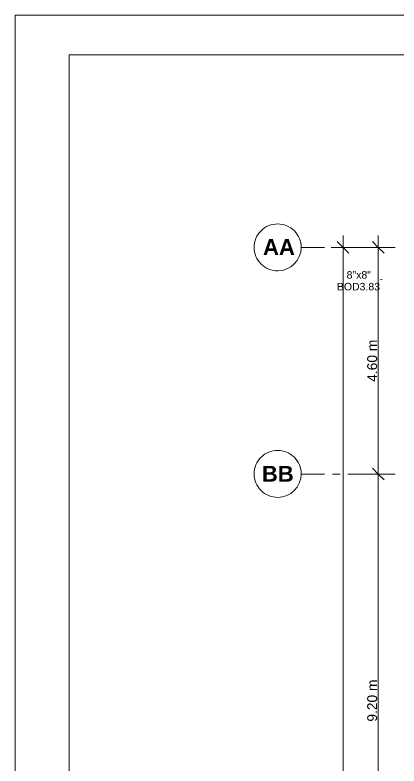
# Model space of a CAD drawing. Header units: metres. Extents: x -2 to 237, y -8 to 52.
# Drawn here: x -2.09 to 5.69, y 36.92 to 52.16 of the extents above; entities that cross this region are included whole.
import ezdxf

# ---------------------------------------------------------------- set-up
doc = ezdxf.new("R2010")
doc.units = ezdxf.units.M
for name, color, linetype, lineweight in [('HVAC - Ductos', 5, 'Continuous', 0), ('PDF3_Text', 7, 'Continuous', 0), ('pie de plano', 7, 'Continuous', 0)]:
    doc.layers.add(name, color=color, linetype=linetype, lineweight=lineweight)
doc.layers.add('PDF3_Geometry', color=7, linetype='Continuous', lineweight=0, true_color=0xaaaaaa)
doc.styles.add('PDF Helvetica', font='')
doc.styles.add('PDF Helvetica Bold', font='')
doc.styles.get('PDF Helvetica').set_extended_font_data('Helvetica')
doc.styles.get('PDF Helvetica Bold').set_extended_font_data('Helvetica', bold=True)

msp = doc.modelspace()

# ---------------------------------------------------------------- linework, layer by layer
at = {"layer": 'HVAC - Ductos', "color": 252, "lineweight": 0, "true_color": 0x939598}
for points in [[(4.441, 47.563), (4.561, 47.443), (4.68, 47.324)], [(4.561, 10.405), (4.561, 47.682)], [(5.156, 47.563), (5.276, 47.443), (5.395, 47.324)], [(5.276, 10.405), (5.276, 15.241), (5.276, 24.444), (5.276, 33.643), (5.276, 42.842), (5.276, 47.682)], [(4.322, 47.443), (4.561, 47.443), (4.799, 47.443)], [(5.037, 47.443), (5.276, 47.443), (5.514, 47.443)], [(5.354, 46.793), (5.317, 46.783)], [(5.037, 42.842), (5.276, 42.842), (5.514, 42.842)], [(5.156, 42.961), (5.276, 42.842), (5.395, 42.723)]]:
    msp.add_lwpolyline(points, dxfattribs=at)
at = {"layer": 'PDF3_Geometry', "lineweight": 0}
for points in [[(3.236, 47.92, 0.418271), (2.759, 47.443, 0.414665), (3.236, 46.967, 0.411075), (3.713, 47.443, 0.41469)], [(3.236, 43.323, 0.418295), (2.759, 42.846, 0.414665), (3.236, 42.37, 0.411075), (3.713, 42.846, 0.414714)]]:
    msp.add_lwpolyline(points, format="xyb", close=True, dxfattribs=at)
for points in [[(4.185, 47.443), (3.713, 47.443)], [(4.185, 42.842), (3.713, 42.842)]]:
    msp.add_lwpolyline(points, dxfattribs=at)
at = {"layer": 'PDF3_Geometry', "color": 252, "lineweight": 0, "true_color": 0x939598}
for points in [[(4.506, 47.443), (4.345, 47.443)], [(5.299, 47.443), (4.661, 47.443)], [(5.615, 47.443), (5.459, 47.443)], [(4.506, 42.842), (4.345, 42.842)], [(5.299, 42.842), (4.661, 42.842)], [(5.615, 42.842), (5.459, 42.842)]]:
    msp.add_lwpolyline(points, dxfattribs=at)
at = {"layer": 'pie de plano', "color": 7, "lineweight": 9}
msp.add_lwpolyline([(87.914, 52.159), (87.914, -7.842), (-2.09, -7.842), (-2.09, 52.159)], close=True, dxfattribs=at)
msp.add_lwpolyline([(87.437, 51.348), (-0.99, 51.348), (-0.99, -7.177), (87.437, -7.177)], dxfattribs=at)

# ---------------------------------------------------------------- texts
at = {"layer": 'PDF3_Text', "color": 253, "lineweight": 0, "true_color": 0xaaaaaa, "char_height": 0.3202, "attachment_point": 4, "style": 'PDF Helvetica Bold'}
for s, insert in [('AA', (2.938, 47.451)), ('BB', (2.915, 42.849))]:
    msp.add_mtext(s, dxfattribs=dict(at, insert=insert))
at = {"layer": 'PDF3_Text', "color": 252, "lineweight": 0, "true_color": 0x939598, "char_height": 0.152, "attachment_point": 4, "style": 'PDF Helvetica'}
for s, insert in [('8"x8"', (4.634, 46.884)), ('BOD3.83', (4.437, 46.646))]:
    msp.add_mtext(s, dxfattribs=dict(at, insert=insert))
at = {"layer": 'PDF3_Text', "color": 252, "lineweight": 0, "true_color": 0x939598, "char_height": 0.2001, "attachment_point": 4, "rotation": 90, "style": 'PDF Helvetica'}
for s, insert in [('4.60 m', (5.153, 44.716)), ('9.20 m', (5.153, 37.818))]:
    msp.add_mtext(s, dxfattribs=dict(at, insert=insert))

doc.saveas('drawing.dxf')
